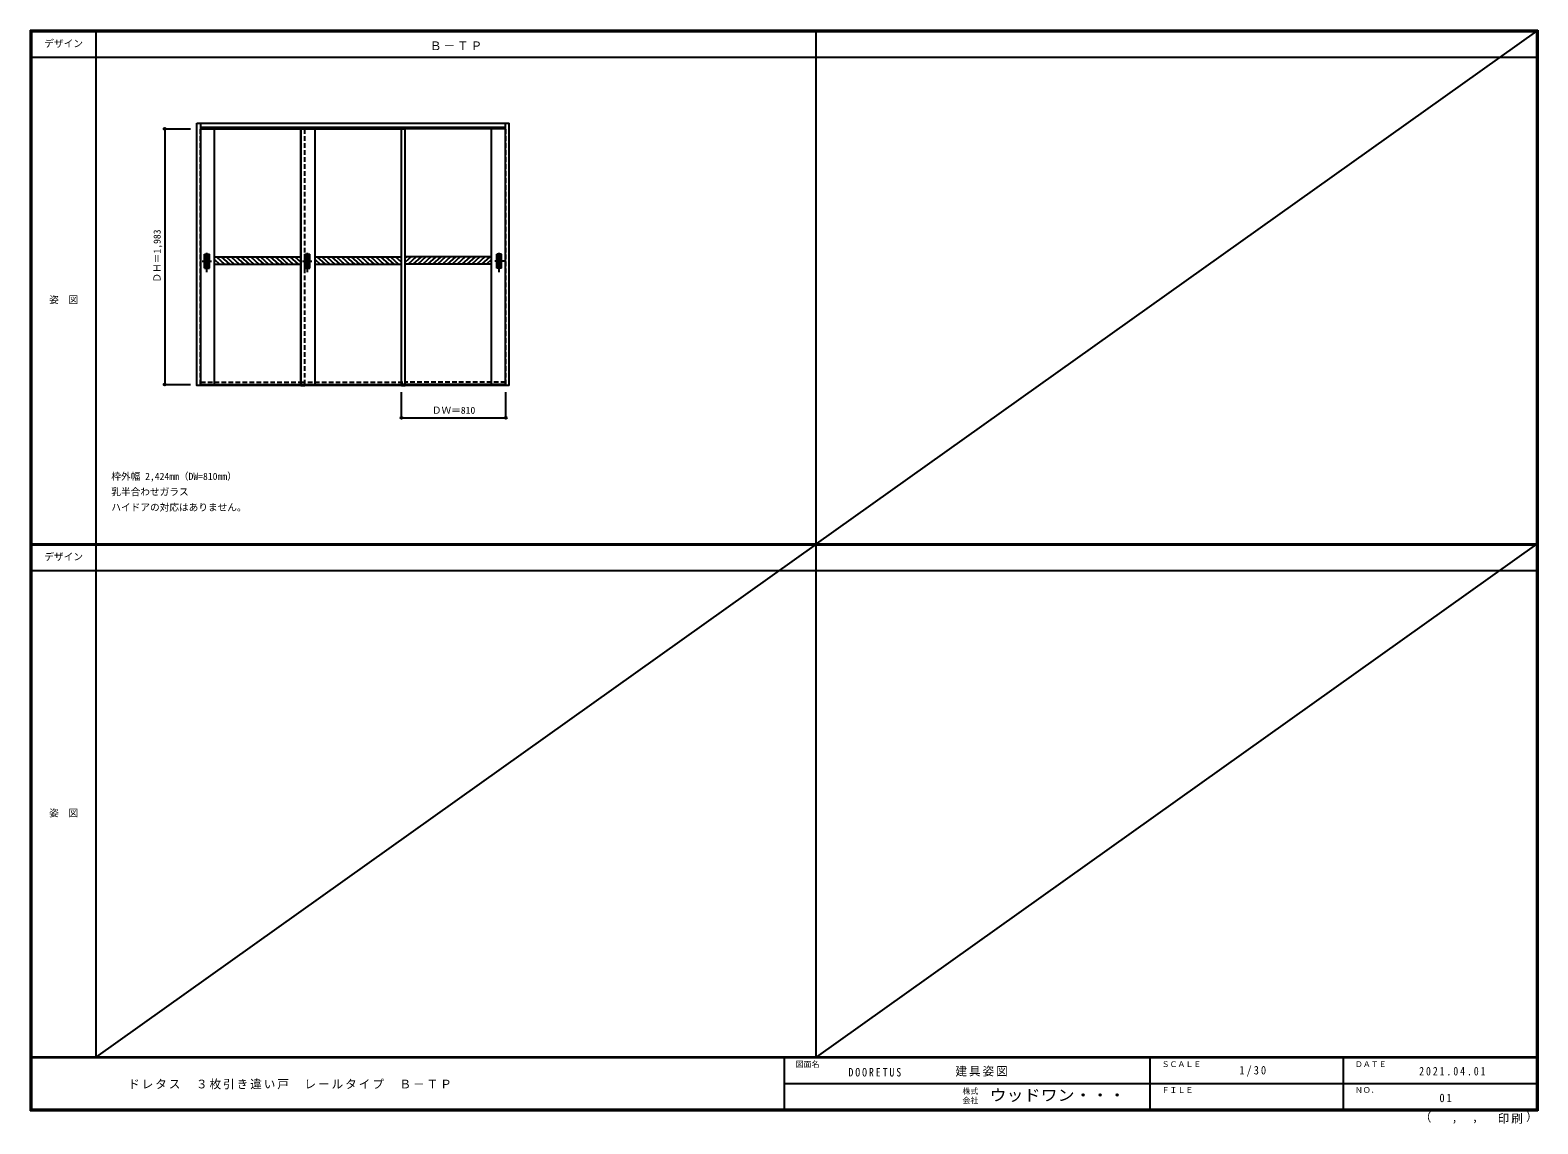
# Model space of a CAD drawing. Units: millimetres, scale not verified. Extents: x -6000 to 5700, y -4307 to 4175.
import ezdxf
from ezdxf.enums import TextEntityAlignment as Align

# ---------------------------------------------------------------- set-up
doc = ezdxf.new("R2010")
doc.units = ezdxf.units.MM
doc.header["$LTSCALE"] = 30
doc.header["$PDMODE"] = 32
doc.header["$PDSIZE"] = 15
doc.linetypes.add('CHAIN1', pattern=[8, 5, -1, 1, -1])
doc.linetypes.add('DASHED1', pattern=[1.8, 1.2, -0.6])
for name, color, linetype in [('0-2_扉', 7, 'Continuous'), ('0-4_枠', 3, 'Continuous'), ('0-6_引手', 7, 'Continuous'), ('0-A_文字', 7, 'Continuous'), ('0-B_寸法', 4, 'Continuous'), ('0-C_ハッチ', 4, 'Continuous'), ('F-1_枠', 6, 'Continuous'), ('F-A_文字', 7, 'Continuous')]:
    doc.layers.add(name, color=color, linetype=linetype)
doc.styles.add('ＭＳ ゴシック', font='')
doc.styles.get('ＭＳ ゴシック').set_extended_font_data('MS Gothic')

msp = doc.modelspace()

# ---------------------------------------------------------------- linework, layer by layer
at = {"layer": '0-2_扉'}
for p, q in [((-4676.15, 3409), (-3869.15, 3409)), ((-4569.15, 1426), (-4569.15, 3409)), ((-3899.15, 1426), (-3899.15, 3409)), ((-3899.15, 3409), (-3089.15, 3409)), ((-3897.15, 1426), (-3897.15, 3409)), ((-3789.15, 1426), (-3789.15, 3409)), ((-3119.15, 1426), (-3119.15, 3409)), ((-2312.15, 3409), (-3119.15, 3409)), ((-3089.15, 1426), (-3089.15, 3409)), ((-2419.15, 1426), (-2419.15, 3409)), ((-4569.15, 2416), (-3899.15, 2416)), ((-4569.15, 2361), (-3899.15, 2361)), ((-3789.15, 2416), (-3119.15, 2416)), ((-3789.15, 2361), (-3119.15, 2361)), ((-2419.15, 2416), (-3089.15, 2416)), ((-2419.15, 2361), (-3089.15, 2361)), ((-4676.15, 1426), (-3869.15, 1426)), ((-3899.15, 1426), (-3089.15, 1426)), ((-2312.15, 1426), (-3119.15, 1426))]:
    msp.add_line(p, q, dxfattribs=at)
at = {"layer": '0-2_扉', "color": 4, "linetype": 'DASHED1'}
for p, q in [((-3119.15, 3409), (-3119.15, 3405)), ((-3089.15, 3409), (-3089.15, 3405)), ((-3089.15, 3409), (-3089.15, 3405))]:
    msp.add_line(p, q, dxfattribs=at)
at = {"layer": '0-2_扉', "linetype": 'DASHED1'}
for p, q in [((-4676.15, 1444), (-3899.15, 1444)), ((-3899.15, 1444), (-3089.15, 1444)), ((-2312.15, 1444), (-3089.15, 1444))]:
    msp.add_line(p, q, dxfattribs=at)
at = {"layer": '0-4_枠'}
for p, q in [((-4706.15, 3453), (-2282.15, 3453)), ((-4676.15, 1418), (-4676.15, 3453)), ((-4676.15, 3423), (-2312.15, 3423)), ((-2312.15, 1418), (-2312.15, 3453)), ((-2282.15, 1418), (-2282.15, 3453)), ((-2312.15, 1421), (-4676.15, 1421)), ((-2312.15, 1418), (-4676.15, 1418)), ((-3899.15, 1418), (-3869.15, 1418)), ((-3119.15, 1418), (-3089.15, 1418)), ((-2282.15, 1418), (-2312.15, 1418))]:
    msp.add_line(p, q, dxfattribs=at)
at = {"layer": '0-4_枠', "color": 4, "linetype": 'DASHED1'}
for p, q in [((-4679.15, 1426), (-4679.15, 3409)), ((-4676.15, 3409), (-4679.15, 3409)), ((-3869.15, 1426), (-3869.15, 3409)), ((-2312.15, 3409), (-2309.15, 3409)), ((-2309.15, 1426), (-2309.15, 3409)), ((-4676.15, 1426), (-4679.15, 1426)), ((-2312.15, 1426), (-2309.15, 1426))]:
    msp.add_line(p, q, dxfattribs=at)
at = {"layer": '0-4_枠'}
msp.add_lwpolyline([(-4676.15, 1418), (-4706.15, 1418), (-4706.15, 3453)], dxfattribs=at)
at = {"layer": '0-6_引手', "linetype": 'CHAIN1'}
for p, q in [((-4628.15, 2298.27), (-4628.15, 2469.12)), ((-3848.15, 2298.27), (-3848.15, 2469.12)), ((-2360.15, 2298.27), (-2360.15, 2469.12)), ((-4666.22, 2383.5), (-4593.71, 2383.5)), ((-3886.22, 2383.5), (-3813.71, 2383.5)), ((-2322.08, 2383.5), (-2394.59, 2383.5))]:
    msp.add_line(p, q, dxfattribs=at)
at = {"layer": '0-6_引手'}
for p, q in [((-4647.15, 2438.5), (-4609.15, 2438.5)), ((-4647.15, 2328.5), (-4647.15, 2438.5)), ((-4640.65, 2422.5), (-4615.65, 2422.5)), ((-4640.65, 2344.5), (-4640.65, 2422.5)), ((-4640.65, 2344.5), (-4615.65, 2344.5)), ((-4615.65, 2344.5), (-4615.65, 2422.5)), ((-4609.15, 2328.5), (-4609.15, 2438.5)), ((-3867.15, 2438.5), (-3829.15, 2438.5)), ((-3867.15, 2328.5), (-3867.15, 2438.5)), ((-3860.65, 2422.5), (-3835.65, 2422.5)), ((-3860.65, 2344.5), (-3860.65, 2422.5)), ((-3860.65, 2344.5), (-3835.65, 2344.5)), ((-3835.65, 2344.5), (-3835.65, 2422.5)), ((-3829.15, 2328.5), (-3829.15, 2438.5)), ((-2341.15, 2438.5), (-2379.15, 2438.5)), ((-2379.15, 2328.5), (-2379.15, 2438.5)), ((-2347.65, 2422.5), (-2372.65, 2422.5)), ((-2372.65, 2344.5), (-2372.65, 2422.5)), ((-2347.65, 2344.5), (-2372.65, 2344.5)), ((-2347.65, 2344.5), (-2347.65, 2422.5)), ((-2341.15, 2328.5), (-2341.15, 2438.5)), ((-4647.15, 2328.5), (-4609.15, 2328.5)), ((-3867.15, 2328.5), (-3829.15, 2328.5)), ((-2341.15, 2328.5), (-2379.15, 2328.5))]:
    msp.add_line(p, q, dxfattribs=at)
at = {"layer": '0-6_引手', "linetype": 'DASHED1'}
for p, q in [((-4612.15, 2332.5), (-4612.15, 2434.5)), ((-3832.15, 2332.5), (-3832.15, 2434.5)), ((-2376.15, 2332.5), (-2376.15, 2434.5)), ((-4644.15, 2332.5), (-4612.15, 2332.5)), ((-3864.15, 2332.5), (-3832.15, 2332.5)), ((-2344.15, 2332.5), (-2376.15, 2332.5))]:
    msp.add_line(p, q, dxfattribs=at)
for points in [[(-4644.15, 2332.5), (-4644.15, 2434.5), (-4612.15, 2434.5)], [(-3864.15, 2332.5), (-3864.15, 2434.5), (-3832.15, 2434.5)], [(-2344.15, 2332.5), (-2344.15, 2434.5), (-2376.15, 2434.5)]]:
    msp.add_lwpolyline(points, dxfattribs=at)
at = {"layer": '0-B_寸法'}
for p, q in [((-4956.15, 3409), (-4756.15, 3409)), ((-4956.15, 3409), (-4956.15, 1426)), ((-4956.15, 1426), (-4756.15, 1426)), ((-3119.15, 1168), (-3119.15, 1368)), ((-2309.15, 1168), (-2309.15, 1368)), ((-3119.15, 1168), (-2309.15, 1168))]:
    msp.add_line(p, q, dxfattribs=at)
at = {"layer": '0-B_寸法', "color": 7}
for p in [(-4956.15, 3409), (-4956.15, 1426), (-3119.15, 1168), (-2309.15, 1168)]:
    msp.add_point(p, dxfattribs=at)
at = {"layer": '0-C_ハッチ'}
for p, q in [((-4569.15, 2395.26), (-4529.82, 2361)), ((-4554.9, 2416), (-4491.75, 2361)), ((-4516.84, 2416), (-4453.69, 2361)), ((-4478.77, 2416), (-4415.62, 2361)), ((-4440.71, 2416), (-4377.56, 2361)), ((-4402.64, 2416), (-4339.49, 2361)), ((-4364.58, 2416), (-4301.43, 2361)), ((-4326.51, 2416), (-4263.37, 2361)), ((-4288.45, 2416), (-4225.3, 2361)), ((-4250.38, 2416), (-4187.24, 2361)), ((-4212.32, 2416), (-4149.17, 2361)), ((-4174.26, 2416), (-4111.11, 2361)), ((-4136.19, 2416), (-4073.04, 2361)), ((-4098.13, 2416), (-4034.98, 2361)), ((-4060.06, 2416), (-3996.91, 2361)), ((-4022, 2416), (-3958.85, 2361)), ((-3983.93, 2416), (-3920.79, 2361)), ((-3945.87, 2416), (-3899.15, 2375.31)), ((-3907.8, 2416), (-3899.15, 2408.46)), ((-3789.15, 2395.26), (-3749.82, 2361)), ((-3774.9, 2416), (-3711.75, 2361)), ((-3736.84, 2416), (-3673.69, 2361)), ((-3698.77, 2416), (-3635.62, 2361)), ((-3660.71, 2416), (-3597.56, 2361)), ((-3622.64, 2416), (-3559.49, 2361)), ((-3584.58, 2416), (-3521.43, 2361)), ((-3546.51, 2416), (-3483.37, 2361)), ((-3508.45, 2416), (-3445.3, 2361)), ((-3470.38, 2416), (-3407.24, 2361)), ((-3432.32, 2416), (-3369.17, 2361)), ((-3394.26, 2416), (-3331.11, 2361)), ((-3356.19, 2416), (-3293.04, 2361)), ((-3318.13, 2416), (-3254.98, 2361)), ((-3280.06, 2416), (-3216.91, 2361)), ((-3242, 2416), (-3178.85, 2361)), ((-3203.93, 2416), (-3140.79, 2361)), ((-3165.87, 2416), (-3119.15, 2375.31)), ((-3127.8, 2416), (-3119.15, 2408.46)), ((-3042.43, 2416), (-3089.15, 2375.31)), ((-3080.5, 2416), (-3089.15, 2408.46)), ((-3004.37, 2416), (-3067.52, 2361)), ((-2966.3, 2416), (-3029.45, 2361)), ((-2928.24, 2416), (-2991.39, 2361)), ((-2890.17, 2416), (-2953.32, 2361)), ((-2852.11, 2416), (-2915.26, 2361)), ((-2814.05, 2416), (-2877.19, 2361)), ((-2775.98, 2416), (-2839.13, 2361)), ((-2737.92, 2416), (-2801.06, 2361)), ((-2699.85, 2416), (-2763, 2361)), ((-2661.79, 2416), (-2724.94, 2361)), ((-2623.72, 2416), (-2686.87, 2361)), ((-2585.66, 2416), (-2648.81, 2361)), ((-2547.59, 2416), (-2610.74, 2361)), ((-2509.53, 2416), (-2572.68, 2361)), ((-2471.47, 2416), (-2534.61, 2361)), ((-2433.4, 2416), (-2496.55, 2361)), ((-2419.15, 2395.26), (-2458.48, 2361))]:
    msp.add_line(p, q, dxfattribs=at)
at = {"layer": 'F-1_枠'}
for p, q in [((-6000, 4175), (5700, 4175)), ((-6000, 4175), (-6000, -4205)), ((-6000, 4170), (5700, 4170)), ((-6000, 4165), (5700, 4165)), ((-5995, 4175), (-5995, -4205)), ((-5990, 4175), (-5990, -4205)), ((-5490, 4175), (-5490, -3790)), ((100, -3790), (100, 4175)), ((5690, 4175), (5690, -4205)), ((5695, 4175), (5695, -4205)), ((5700, 4175), (5700, -4205)), ((-6000, 3965), (5700, 3965)), ((-6000, 190.5), (5700, 190.5)), ((-6000, 187.5), (5700, 187.5)), ((-6000, 184.5), (5700, 184.5)), ((-6000, -15.5), (5700, -15.5)), ((5700, -3790), (-6000, -3790)), ((5700, -3795), (-6000, -3795)), ((-150, -3795), (-150, -4195)), ((2690, -3795), (2690, -4195)), ((4190, -3795), (4190, -4195)), ((-150, -3995), (5690, -3995.01)), ((5700, -4195), (-6000, -4195)), ((5700, -4200), (-6000, -4200)), ((5700, -4205), (-6000, -4205))]:
    msp.add_line(p, q, dxfattribs=at)
at = {"layer": 'F-A_文字'}
for p, q in [((5690, 4168), (100, 190.5)), ((100, 187.5), (-5490, -3790)), ((5690, 187.5), (100, -3790))]:
    msp.add_line(p, q, dxfattribs=at)

# ---------------------------------------------------------------- texts
at = {"layer": '0-A_文字', "style": 'ＭＳ ゴシック'}
for s, p in [('枠外幅 2,424mm（DW=810mm）', (-5370, 670.5)), ('乳半合わせガラス', (-5370, 550.5)), ('ハイドアの対応はありません。', (-5370, 430.5))]:
    msp.add_text(s, height=54.99, dxfattribs=at).set_placement(p, align=Align.BOTTOM_LEFT)
at = {"layer": '0-A_文字', "insert": (-2897.5, 4020), "char_height": 65.98, "attachment_point": 7, "style": 'ＭＳ ゴシック'}
msp.add_mtext('\\T1.17;Ｂ－ＴＰ', dxfattribs=at)
at = {"layer": '0-B_寸法', "color": 7, "style": 'ＭＳ ゴシック'}
msp.add_text('ＤＨ＝1,983', height=54.99, rotation=90, dxfattribs=at).set_placement((-4971.15, 2217.25), align=Align.BOTTOM_LEFT)
msp.add_text('ＤＷ＝810', height=54.99, dxfattribs=at).set_placement((-2882.9, 1183), align=Align.BOTTOM_LEFT)
at = {"layer": 'F-A_文字', "style": 'ＭＳ ゴシック'}
for s, height, p in [('デザイン', 54.99, (-5890, 4027.5)), ('姿\u3000図', 54.99, (-5852.5, 2040.25)), ('デザイン', 54.99, (-5890, 47)), ('姿\u3000図', 54.99, (-5852.5, -1940.25)), ('図面名', 43.99, (-60, -3880)), ('ＳＣＡＬＥ', 43.99, (2780, -3880)), ('ＤＡＴＥ', 43.99, (4280, -3880)), ('株式', 43.99, (1235, -4089)), ('ＦＩＬＥ', 43.99, (2780, -4080)), ('ＮＯ．', 43.99, (4280, -4080)), ('会社', 43.99, (1235, -4161)), ('（', 65.98, (4784.03, -4308.31)), ('）', 65.98, (5608.4, -4304.13)), (',', 65.98, (5031.28, -4308.31)), (',', 65.98, (5190.2, -4305.53))]:
    msp.add_text(s, height=height, dxfattribs=at).set_placement(p, align=Align.BOTTOM_LEFT)
at = {"layer": 'F-A_文字', "style": 'ＭＳ ゴシック', "width": 1.1}
msp.add_text('ウッドワン・・・', height=87.98, dxfattribs=at).set_placement((1445, -4155), align=Align.BOTTOM_LEFT)
at = {"layer": 'F-A_文字', "char_height": 65.98, "attachment_point": 7, "style": 'ＭＳ ゴシック'}
for s, insert in [('\\T1.17;建具姿図', (1180.42, -3940)), ('\\T1.38;\\W0.9;1/30', (3383.75, -3940)), ('\\T1.17;ドレタス\u3000３枚引き違い戸\u3000レールタイプ\u3000Ｂ－ＴＰ', (-5240, -4040)), ('\\T1.39;\\W0.85;DOORETUS', (350, -3940.79)), ('\\T1.39;\\W0.85;2021.04.01', (4778.75, -3932.5)), ('\\T1.36;\\W0.9;01', (4936.25, -4140)), ('\\T1.17;印刷', (5388.15, -4306.92))]:
    msp.add_mtext(s, dxfattribs=dict(at, insert=insert))

doc.saveas('drawing.dxf')
